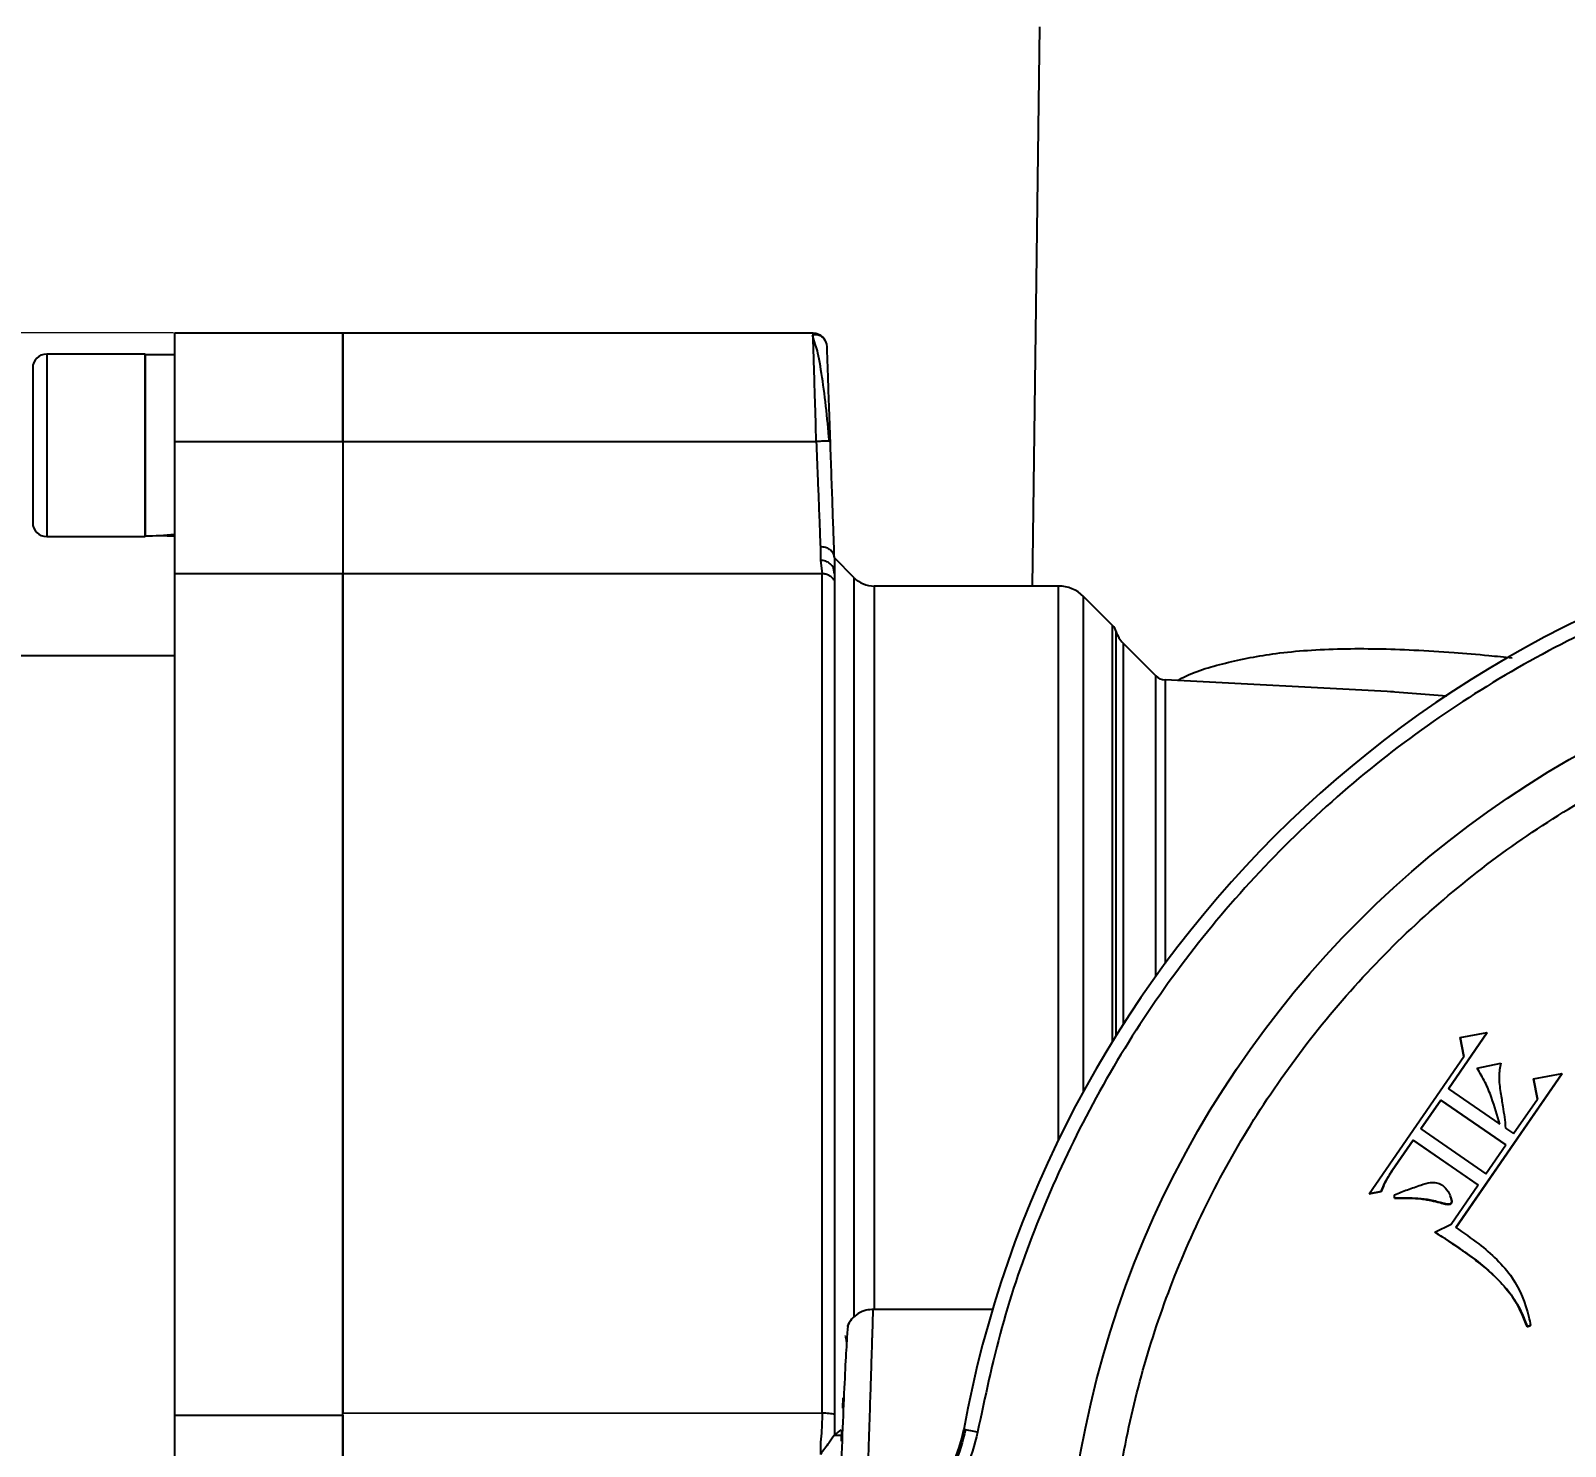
# Model space of a CAD drawing. Header units: millimetres. Extents: x 2223 to 4172, y 741 to 2119.
# Drawn here: x 3426.4 to 3535.7, y 1869 to 1969.8 of the extents above; entities that cross this region are included whole.
import ezdxf

# ---------------------------------------------------------------- set-up
doc = ezdxf.new("R2010")
doc.units = ezdxf.units.MM
doc.layers.add('AM_5', color=3, linetype='Continuous', lineweight=25)
doc.styles.add('SLDTEXTSTYLE1', font='txt.shx', dxfattribs={"width": 0.7, "bigfont": 'gbcbig.shx'})
doc.dimstyles.new('SLDDIMSTYLE12$0', dxfattribs={"dimtxt": 12, "dimasz": 10, "dimexe": 0, "dimexo": 0.0625, "dimgap": 0.875, "dimtad": 1, "dimdec": 1, "dimlfac": 1.8, "dimrnd": 1e-09, "dimzin": 12, "dimdsep": 46, "dimtxsty": 'SLDTEXTSTYLE1', "dimcen": 0.09, "dimdle": 8.16, "dimclrd": 3, "dimclre": 3, "dimadec": 0, "dimazin": 3, "dimtfac": 1, "dimtdec": 1, "dimtofl": 0, "dimtmove": 0, "dimatfit": 3, "dimfxl": 0, "dimfrac": 2, "dimtolj": 1, "dimlwd": 5, "dimlwe": 5, "dimarcsym": 0})

# ---------------------------------------------------------------- blocks, each defined once
blk = doc.blocks.new('*D30')
at = {"layer": 'AM_5', "color": 3, "lineweight": 5, "transparency": 16777216}
blk.add_line((3436.6, 1948.25), (3267.39, 1948.25), dxfattribs=at)
at = {"layer": 'AM_5', "color": 3, "linetype": 'Continuous', "lineweight": 5, "transparency": 16777216}
for p, q in [((3267.39, 1938.25), (3267.39, 1772.25)), ((3436.6, 1762.25), (3267.39, 1762.25))]:
    blk.add_line(p, q, dxfattribs=at)
at = {"layer": 'AM_5', "color": 3, "transparency": 16777216}
for points in [[(3265.72, 1938.25), (3269.05, 1938.25), (3267.39, 1948.25)], [(3265.72, 1772.25), (3269.05, 1772.25), (3267.39, 1762.25)]]:
    blk.add_solid(points, dxfattribs=at)
at = {"layer": 'Defpoints', "color": 0, "transparency": 16777216}
for p in [(3436.66, 1948.25), (3267.39, 1762.25), (3436.66, 1762.25)]:
    blk.add_point(p, dxfattribs=at)
at = {"layer": 'AM_5', "color": 0, "transparency": 16777216, "insert": (3260.51, 1855.25), "char_height": 12, "attachment_point": 5, "rotation": 90, "style": 'SLDTEXTSTYLE1'}
blk.add_mtext('\\A1;186', dxfattribs=at)

msp = doc.modelspace()

# ---------------------------------------------------------------- linework, layer by layer
at = {"color": 7, "linetype": 'Continuous', "lineweight": 25}
for p, q in [((3498.263, 1970.062), (3497.741, 1930.226)), ((3448.663, 1948.247), (3436.663, 1948.247)), ((3436.663, 1948.247), (3436.663, 1940.527)), ((3448.663, 1940.527), (3448.663, 1948.247)), ((3482.139, 1948.226), (3448.663, 1948.227)), ((3482.328, 1947.389), (3482.101, 1948.086)), ((3434.563, 1946.747), (3427.563, 1946.747)), ((3427.563, 1946.747), (3427.563, 1940.247)), ((3434.563, 1946.747), (3434.563, 1940.247)), ((3436.663, 1946.687), (3434.563, 1946.687)), ((3434.563, 1933.807), (3434.563, 1946.687)), ((3427.563, 1940.247), (3427.563, 1933.747)), ((3434.563, 1940.247), (3434.563, 1933.747)), ((3436.663, 1940.527), (3448.663, 1940.527)), ((3436.663, 1940.527), (3436.663, 1931.091)), ((3448.663, 1940.527), (3448.663, 1931.091)), ((3448.663, 1940.524), (3482.374, 1940.524)), ((3427.563, 1933.747), (3434.563, 1933.747)), ((3482.663, 1932.064), (3482.797, 1931.105)), ((3483.664, 1931.106), (3483.594, 1931.503)), ((3483.663, 1932.243), (3483.663, 1931.181)), ((3485.077, 1930.812), (3483.663, 1932.227)), ((3448.663, 1931.091), (3436.663, 1931.091)), ((3482.797, 1931.105), (3448.663, 1931.105)), ((3483.663, 1931.181), (3483.663, 1930.615)), ((3499.627, 1930.226), (3486.491, 1930.227)), ((3503.476, 1927.413), (3501.395, 1929.494)), ((3503.726, 1898.204), (3503.726, 1926.997)), ((3506.557, 1923.832), (3504.225, 1926.164)), ((3504.225, 1926.164), (3504.225, 1898.993)), ((3436.663, 1925.247), (3295.663, 1925.248)), ((3506.557, 1902.433), (3506.557, 1923.832)), ((3523.487, 1922.687), (3507.212, 1923.54)), ((3507.212, 1923.54), (3507.212, 1903.334)), ((3527.28, 1922.385), (3523.274, 1922.698)), ((3530.165, 1898.423), (3527.407, 1894.424)), ((3527.408, 1894.423), (3530.165, 1898.421)), ((3528.234, 1898.068), (3530.165, 1898.423)), ((3528.485, 1896.717), (3528.234, 1898.068)), ((3528.234, 1898.068), (3528.234, 1898.066)), ((3528.234, 1898.066), (3528.485, 1896.717)), ((3530.165, 1898.423), (3530.165, 1898.421)), ((3521.743, 1886.944), (3528.485, 1896.717)), ((3535.492, 1895.505), (3527.923, 1884.532)), ((3527.923, 1884.53), (3535.492, 1895.503)), ((3529.433, 1895.893), (3531.118, 1896.25)), ((3533.466, 1895.135), (3535.492, 1895.505)), ((3535.492, 1895.505), (3535.492, 1895.503)), ((3527.407, 1894.424), (3531.064, 1891.901)), ((3533.733, 1893.684), (3533.466, 1895.135)), ((3533.466, 1895.135), (3533.466, 1895.133)), ((3533.466, 1895.133), (3533.733, 1893.684)), ((3526.855, 1893.622), (3525.437, 1891.565)), ((3525.438, 1891.564), (3526.855, 1893.62)), ((3531.485, 1890.427), (3526.855, 1893.622)), ((3526.855, 1893.62), (3526.855, 1893.622)), ((3526.855, 1893.62), (3531.484, 1890.426)), ((3532.038, 1891.228), (3533.733, 1893.684)), ((3525.437, 1891.565), (3530.068, 1888.37)), ((3531.465, 1891.624), (3532.038, 1891.228)), ((3524.884, 1890.766), (3523.384, 1888.593)), ((3523.384, 1888.591), (3524.884, 1890.764)), ((3529.515, 1887.571), (3524.884, 1890.766)), ((3524.884, 1890.766), (3524.884, 1890.764)), ((3524.884, 1890.764), (3529.514, 1887.57)), ((3530.068, 1888.37), (3531.485, 1890.427)), ((3523.384, 1888.593), (3523.384, 1888.591)), ((3522.611, 1887.103), (3521.743, 1886.944)), ((3521.743, 1886.942), (3522.611, 1887.101)), ((3521.743, 1886.944), (3521.743, 1886.942)), ((3522.611, 1887.103), (3522.611, 1887.101)), ((3523.549, 1886.626), (3523.551, 1886.875)), ((3527.531, 1886.767), (3527.531, 1886.769)), ((3527.581, 1884.769), (3529.515, 1887.571)), ((3526.798, 1886.323), (3526.798, 1886.321)), ((3527.607, 1886.269), (3527.607, 1886.271)), ((3526.436, 1884.211), (3527.581, 1884.769)), ((3494.924, 1878.705), (3486.407, 1878.705)), ((3533.245, 1877.574), (3533.014, 1877.482)), ((3533.014, 1877.48), (3533.245, 1877.572)), ((3533.014, 1877.482), (3533.014, 1877.48)), ((3533.245, 1877.574), (3533.245, 1877.572)), ((3484.256, 1872.413), (3484.23, 1871.666)), ((3484.256, 1872.422), (3484.256, 1872.413)), ((3448.663, 1871.333), (3482.797, 1871.322)), ((3483.663, 1871.218), (3483.663, 1869.762)), ((3436.663, 1871.18), (3448.663, 1871.18)), ((3436.663, 1871.18), (3436.663, 1863.242)), ((3448.663, 1871.18), (3448.663, 1863.592)), ((3483.663, 1869.762), (3484.141, 1870.126)), ((3484.176, 1870.113), (3484.148, 1869.319)), ((3484.176, 1870.127), (3484.176, 1870.113)), ((3483.647, 1869.734), (3483.663, 1869.762)), ((3484.163, 1869.734), (3483.647, 1869.734))]:
    msp.add_line(p, q, dxfattribs=at)
at = {"color": 7, "linetype": 'Continuous', "lineweight": 25, "flags": 128}
for points in [[(3482.663, 1933.02), (3482.663, 1932.887), (3482.663, 1932.757), (3482.663, 1932.632), (3482.663, 1932.51), (3482.663, 1932.392), (3482.663, 1932.279), (3482.663, 1932.169), (3482.663, 1932.064)], [(3436.663, 1931.091), (3436.663, 1929.833), (3436.663, 1928.229), (3436.663, 1926.287), (3436.663, 1924.017), (3436.663, 1921.428), (3436.663, 1918.533), (3436.663, 1915.346), (3436.663, 1911.88), (3436.663, 1908.152), (3436.663, 1904.179), (3436.663, 1899.98), (3436.663, 1895.574), (3436.663, 1890.981), (3436.663, 1886.223), (3436.663, 1881.322), (3436.663, 1876.299), (3436.663, 1871.18)], [(3448.663, 1871.18), (3448.663, 1876.299), (3448.663, 1881.321), (3448.663, 1886.223), (3448.663, 1890.981), (3448.663, 1895.574), (3448.663, 1899.98), (3448.663, 1904.179), (3448.663, 1908.152), (3448.663, 1911.88), (3448.663, 1915.346), (3448.663, 1918.533), (3448.663, 1921.428), (3448.663, 1924.017), (3448.663, 1926.287), (3448.663, 1928.229), (3448.663, 1929.832), (3448.663, 1931.091)], [(3482.797, 1871.322), (3482.797, 1876.439), (3482.797, 1881.457), (3482.797, 1886.355), (3482.797, 1891.108), (3482.797, 1895.695), (3482.797, 1900.095), (3482.797, 1904.287), (3482.797, 1908.253), (3482.797, 1911.973), (3482.797, 1915.43), (3482.797, 1918.609), (3482.797, 1921.494), (3482.797, 1924.073), (3482.797, 1926.333), (3482.797, 1928.264), (3482.797, 1929.857), (3482.797, 1931.105)], [(3483.663, 1930.615), (3483.663, 1929.376), (3483.663, 1927.793), (3483.663, 1925.874), (3483.663, 1923.629), (3483.663, 1921.066), (3483.663, 1918.2), (3483.663, 1915.041), (3483.663, 1911.606), (3483.663, 1907.911), (3483.663, 1903.971), (3483.663, 1899.806), (3483.663, 1895.434), (3483.663, 1890.876), (3483.663, 1886.154), (3483.663, 1881.288), (3483.663, 1876.302), (3483.663, 1871.218)], [(3485.077, 1878.205), (3485.077, 1880.887), (3485.077, 1885.675), (3485.077, 1890.32), (3485.077, 1894.803), (3485.077, 1899.101), (3485.077, 1903.195), (3485.077, 1907.066), (3485.077, 1910.695), (3485.077, 1914.067), (3485.077, 1917.164), (3485.077, 1919.974), (3485.077, 1922.482), (3485.077, 1924.677), (3485.077, 1926.549), (3485.077, 1928.09), (3485.077, 1929.291), (3485.077, 1930.147), (3485.077, 1930.655), (3485.077, 1930.812)], [(3486.491, 1930.227), (3486.491, 1930.182), (3486.491, 1929.831), (3486.491, 1929.131), (3486.491, 1928.085), (3486.491, 1926.698), (3486.491, 1924.977), (3486.491, 1922.93), (3486.491, 1920.567), (3486.491, 1917.898), (3486.491, 1914.935), (3486.491, 1911.694), (3486.491, 1908.189), (3486.491, 1904.435), (3486.491, 1900.452), (3486.491, 1896.258), (3486.491, 1891.871), (3486.491, 1887.313), (3486.491, 1882.605), (3486.491, 1878.705)], [(3499.627, 1890.793), (3499.627, 1891.12), (3499.627, 1895.548), (3499.627, 1899.787), (3499.627, 1903.816), (3499.627, 1907.617), (3499.627, 1911.171), (3499.627, 1914.463), (3499.627, 1917.476), (3499.627, 1920.196), (3499.627, 1922.611), (3499.627, 1924.709), (3499.627, 1926.48), (3499.627, 1927.917), (3499.627, 1929.012), (3499.627, 1929.759), (3499.627, 1930.157), (3499.627, 1930.226)], [(3501.395, 1894.219), (3501.395, 1897.293), (3501.395, 1901.487), (3501.395, 1905.453), (3501.395, 1909.171), (3501.395, 1912.622), (3501.395, 1915.79), (3501.395, 1918.659), (3501.395, 1921.215), (3501.395, 1923.445), (3501.395, 1925.338), (3501.395, 1926.885), (3501.395, 1928.079), (3501.395, 1928.912), (3501.395, 1929.382), (3501.395, 1929.494)], [(3503.476, 1897.801), (3503.476, 1900.806), (3503.476, 1904.644), (3503.476, 1908.235), (3503.476, 1911.562), (3503.476, 1914.608), (3503.476, 1917.358), (3503.476, 1919.797), (3503.476, 1921.915), (3503.476, 1923.699), (3503.476, 1925.142), (3503.476, 1926.236), (3503.476, 1926.975), (3503.476, 1927.357), (3503.476, 1927.413)]]:
    msp.add_lwpolyline(points, dxfattribs=at)
at = {"color": 7, "linetype": 'Continuous', "lineweight": 25}
msp.add_circle((3571.585, 1855.837), 71.5, dxfattribs=at)
for centre, radius, start, end in [((3482.139, 1947.226), 1, 1.99976, 89.99975), ((3427.563, 1945.747), 1, 89.99969, 179.99969), ((3427.563, 1934.747), 1, 179.99969, 269.99969), ((3571.585, 1855.835), 80, 100.30604, 169.69383), ((3486.491, 1932.227), 2, 224.99969, 269.99969), ((3499.627, 1927.726), 2.5, 44.99977, 89.99969), ((3502.769, 1926.706), 1, 16.90237, 44.99987), ((3505.64, 1927.578), 2, 196.90236, 224.99969), ((3507.264, 1924.539), 1, 224.99969, 266.99945), ((3483.037, 1871.937), 10, 290.58663, 349.69385), ((3472.379, 1753.239), 118.693, 79.57321, 80.05575)]:
    msp.add_arc(centre, radius, start, end, dxfattribs=at)
for centre, start_param, end_param in [((3434.563, 1940.247), 4.712389, 4.9017857), ((3436.663, 1940.247), 4.6181163, 4.712389)]:
    msp.add_ellipse(centre, major_axis=(11.154, 0), ratio=0.5773503, start_param=start_param, end_param=end_param, dxfattribs=at)
for points in [[(3448.663, 1948.227), (3448.663, 1948.114), (3448.663, 1947.889), (3448.663, 1946.122), (3448.663, 1943.584), (3448.663, 1941.544), (3448.663, 1940.524)], [(3448.663, 1940.524), (3448.663, 1939.421), (3448.663, 1937.214), (3448.663, 1934.336), (3448.663, 1932.096), (3448.663, 1931.435), (3448.663, 1931.105)], [(3483.663, 1931.181), (3483.648, 1931.297), (3483.618, 1931.528), (3483.387, 1931.82), (3483.056, 1932.024), (3482.794, 1932.051), (3482.663, 1932.064)], [(3448.663, 1931.105), (3448.663, 1930.531), (3448.663, 1929.382), (3448.663, 1926.781), (3448.663, 1923.567), (3448.663, 1919.705), (3448.663, 1915.248), (3448.663, 1910.233), (3448.663, 1904.708), (3448.663, 1898.724), (3448.663, 1892.336), (3448.663, 1885.602), (3448.663, 1878.596), (3448.663, 1873.754), (3448.663, 1871.333)], [(3483.663, 1930.615), (3483.614, 1930.686), (3483.515, 1930.828), (3483.302, 1930.982), (3483.059, 1931.086), (3482.884, 1931.098), (3482.797, 1931.105)], [(3448.663, 1863.404), (3448.663, 1863.548), (3448.663, 1863.835), (3448.663, 1865.61), (3448.663, 1868.143), (3448.663, 1870.269), (3448.663, 1871.333)], [(3483.663, 1871.218), (3483.613, 1871.233), (3483.514, 1871.263), (3483.302, 1871.296), (3483.059, 1871.318), (3482.884, 1871.32), (3482.797, 1871.322)], [(3493.009, 1870.155), (3492.787, 1869.316), (3492.344, 1867.637), (3490.884, 1865.455), (3488.971, 1863.656), (3487.389, 1862.942), (3486.598, 1862.585)]]:
    msp.add_open_spline(points, degree=3, dxfattribs=at)
for points, knots in [([(3483.022, 1947.678), (3482.981, 1947.75), (3482.889, 1947.913), (3482.656, 1948.069), (3482.377, 1948.143), (3482.193, 1948.103), (3482.101, 1948.083)], [0, 0, 0, 0, 0.2110006, 0.4756494, 0.740464, 1, 1, 1, 1]), ([(3482.374, 1940.524), (3482.344, 1941.527), (3482.291, 1943.28), (3482.228, 1945.311), (3482.187, 1946.67), (3482.159, 1947.574), (3482.142, 1948.128), (3482.14, 1948.194), (3482.139, 1948.226)], [0, 0, 0, 0, 0.2452809, 0.4288993, 0.5790518, 0.7242842, 0.8645993, 1, 1, 1, 1]), ([(3483.302, 1940.533), (3483.226, 1941.385), (3483.071, 1943.117), (3482.749, 1945.43), (3482.484, 1946.944), (3482.355, 1947.311), (3482.328, 1947.389)], [0, 0, 0, 0, 0.2966354, 0.6024529, 0.914745, 1, 1, 1, 1]), ([(3483.374, 1940.522), (3483.343, 1941.413), (3483.28, 1943.197), (3483.203, 1945.417), (3483.149, 1946.965), (3483.141, 1947.162), (3483.138, 1947.261)], [0, 0, 0, 0, 0.249886, 0.4997488, 0.7497519, 1, 1, 1, 1]), ([(3426.563, 1945.747), (3426.563, 1945.673), (3426.563, 1945.56), (3426.563, 1944.875), (3426.563, 1944.165), (3426.563, 1943.284), (3426.563, 1942.003), (3426.563, 1940.939), (3426.563, 1940.247)], [0, 0, 0, 0, 0.2394568, 0.3683607, 0.5, 0.6316393, 0.7605432, 1, 1, 1, 1]), ([(3426.563, 1940.247), (3426.563, 1939.555), (3426.563, 1938.491), (3426.563, 1937.21), (3426.563, 1936.329), (3426.563, 1935.619), (3426.563, 1934.933), (3426.563, 1934.82), (3426.563, 1934.747)], [0, 0, 0, 0, 0.2394568, 0.3683607, 0.5, 0.6316393, 0.7605432, 1, 1, 1, 1]), ([(3483.374, 1940.522), (3483.36, 1940.526), (3483.34, 1940.532), (3483.215, 1940.537), (3483.086, 1940.538), (3482.926, 1940.537), (3482.693, 1940.534), (3482.5, 1940.528), (3482.374, 1940.524)], [0, 0, 0, 0, 0.239471, 0.3683705, 0.5000015, 0.6316323, 0.7605311, 1, 1, 1, 1]), ([(3482.374, 1940.524), (3482.406, 1939.699), (3482.461, 1938.252), (3482.541, 1936.202), (3482.608, 1934.442), (3482.645, 1933.48), (3482.663, 1933.02)], [0, 0, 0, 0, 0.2851739, 0.500074, 0.7610217, 1, 1, 1, 1]), ([(3483.663, 1932.243), (3483.645, 1932.775), (3483.607, 1933.845), (3483.536, 1935.882), (3483.457, 1938.134), (3483.402, 1939.728), (3483.374, 1940.522)], [0, 0, 0, 0, 0.2485215, 0.4999911, 0.7509557, 1, 1, 1, 1]), ([(3557.452, 1933.563), (3554.956, 1933.036), (3549.918, 1931.974), (3542.541, 1929.435), (3535.299, 1926.166), (3528.32, 1922.103), (3521.717, 1917.292), (3515.623, 1911.799), (3510.131, 1905.706), (3505.319, 1899.103), (3501.257, 1892.124), (3497.987, 1884.882), (3495.449, 1877.505), (3494.386, 1872.467), (3493.86, 1869.971)], [0, 0, 0, 0, 0.0799588, 0.1613715, 0.2441424, 0.3288926, 0.4142166, 0.5, 0.5857784, 0.6711024, 0.7558576, 0.8386237, 0.9200388, 1, 1, 1, 1]), ([(3483.663, 1932.243), (3483.658, 1932.298), (3483.648, 1932.405), (3483.583, 1932.56), (3483.5, 1932.678), (3483.419, 1932.757), (3483.373, 1932.795), (3483.343, 1932.818), (3483.248, 1932.887), (3483.028, 1933.001), (3482.79, 1933.014), (3482.663, 1933.02)], [0, 0, 0, 0, 0.13274928, 0.2587097, 0.38346285, 0.46187539, 0.50802694, 0.51153962, 0.54269826, 0.7552829, 1, 1, 1, 1]), ([(3508.1, 1923.494), (3508.195, 1923.549), (3509.194, 1924.123), (3511.509, 1924.788), (3514.546, 1925.398), (3517.365, 1925.667), (3519.765, 1925.774), (3522.297, 1925.773), (3524.963, 1925.681), (3527.627, 1925.511), (3529.969, 1925.318), (3531.378, 1925.176), (3531.933, 1925.119)], [0, 0, 0, 0, 0.0175251, 0.1841374, 0.3534819, 0.4507624, 0.5518318, 0.6514871, 0.7507207, 0.855208, 0.9429111, 1, 1, 1, 1]), ([(3503.085, 1855.844), (3503.14, 1857.933), (3503.25, 1862.111), (3504.16, 1868.45), (3505.646, 1874.802), (3507.82, 1881.168), (3510.65, 1887.391), (3514.164, 1893.414), (3518.318, 1899.106), (3523.062, 1904.367), (3528.323, 1909.111), (3534.015, 1913.265), (3540.038, 1916.778), (3546.261, 1919.61), (3552.627, 1921.781), (3558.979, 1923.276), (3565.318, 1924.154), (3571.585, 1924.439), (3577.852, 1924.154), (3584.191, 1923.276), (3590.544, 1921.781), (3596.909, 1919.61), (3603.133, 1916.778), (3609.155, 1913.265), (3614.847, 1909.111), (3620.108, 1904.367), (3624.852, 1899.106), (3629.006, 1893.414), (3632.52, 1887.391), (3635.351, 1881.168), (3637.525, 1874.802), (3639.011, 1868.45), (3639.921, 1862.111), (3640.03, 1857.933), (3640.085, 1855.844)], [0, 0, 0, 0, 0.02912361, 0.05824846, 0.08912004, 0.11999406, 0.1519015, 0.18431275, 0.21706879, 0.24999999, 0.2829312, 0.31568724, 0.34809849, 0.38000593, 0.41087751, 0.44175153, 0.47087453, 0.49999999, 0.52912299, 0.55824846, 0.58912004, 0.61999406, 0.6519015, 0.68431275, 0.71706879, 0.74999999, 0.7829312, 0.81568724, 0.84809849, 0.88000593, 0.91087751, 0.94175153, 0.97087515, 1, 1, 1, 1]), ([(3531.064, 1891.901), (3530.871, 1892.54), (3530.567, 1893.546), (3530.046, 1894.897), (3529.638, 1895.559), (3529.433, 1895.893)], [0, 0, 0, 0, 0.4622699, 0.7292654, 1, 1, 1, 1]), ([(3531.118, 1896.25), (3531.062, 1895.936), (3530.972, 1895.431), (3531.025, 1894.726), (3531.075, 1894.343), (3531.1, 1894.151)], [0, 0, 0, 0, 0.4510454, 0.7247717, 1, 1, 1, 1]), ([(3531.1, 1894.151), (3531.159, 1893.823), (3531.263, 1893.24), (3531.386, 1892.397), (3531.439, 1891.882), (3531.465, 1891.624)], [0, 0, 0, 0, 0.3914898, 0.6955835, 1, 1, 1, 1]), ([(3523.384, 1888.593), (3523.293, 1888.454), (3523.111, 1888.175), (3522.837, 1887.684), (3522.694, 1887.316), (3522.611, 1887.103)], [0, 0, 0, 0, 0.2971536, 0.5945312, 1, 1, 1, 1]), ([(3522.611, 1887.101), (3522.671, 1887.257), (3522.789, 1887.569), (3523.045, 1888.07), (3523.26, 1888.4), (3523.384, 1888.591)], [0, 0, 0, 0, 0.2971762, 0.5946304, 1, 1, 1, 1]), ([(3523.551, 1886.875), (3523.861, 1886.999), (3524.481, 1887.247), (3525.338, 1887.53), (3526.021, 1887.779), (3526.538, 1887.735), (3526.821, 1887.646), (3526.952, 1887.564), (3526.97, 1887.553)], [0, 0, 0, 0, 0.2778733, 0.555831, 0.7571621, 0.8707407, 0.982618, 1, 1, 1, 1]), ([(3526.798, 1886.323), (3526.502, 1886.401), (3525.91, 1886.558), (3524.816, 1886.639), (3524.03, 1886.631), (3523.549, 1886.626)], [0, 0, 0, 0, 0.2800426, 0.5593015, 1, 1, 1, 1]), ([(3523.549, 1886.624), (3523.882, 1886.628), (3524.548, 1886.638), (3525.644, 1886.599), (3526.384, 1886.42), (3526.798, 1886.321)], [0, 0, 0, 0, 0.3052726, 0.6107465, 1, 1, 1, 1]), ([(3526.97, 1887.553), (3527.12, 1887.413), (3527.374, 1887.176), (3527.535, 1886.78), (3527.607, 1886.532), (3527.644, 1886.377), (3527.618, 1886.303), (3527.607, 1886.271)], [0, 0, 0, 0, 0.4076992, 0.6900828, 0.8437541, 0.9341612, 1, 1, 1, 1]), ([(3527.607, 1886.269), (3527.618, 1886.305), (3527.651, 1886.412), (3527.595, 1886.584), (3527.546, 1886.709), (3527.524, 1886.764)], [0, 0, 0, 0, 0.2145946, 0.6465803, 1, 1, 1, 1]), ([(3527.607, 1886.271), (3527.589, 1886.254), (3527.553, 1886.219), (3527.428, 1886.187), (3527.249, 1886.202), (3527.023, 1886.255), (3526.873, 1886.3), (3526.798, 1886.323)], [0, 0, 0, 0, 0.08760568, 0.17563974, 0.44506263, 0.72129423, 1, 1, 1, 1]), ([(3526.798, 1886.321), (3526.873, 1886.298), (3527.023, 1886.252), (3527.252, 1886.2), (3527.436, 1886.183), (3527.56, 1886.22), (3527.592, 1886.254), (3527.607, 1886.269)], [0, 0, 0, 0, 0.2779118, 0.55610172, 0.83547916, 0.9259082, 1, 1, 1, 1]), ([(3527.923, 1884.532), (3528.474, 1884.156), (3529.492, 1883.459), (3530.861, 1882.289), (3532.281, 1880.664), (3532.97, 1878.964), (3533.206, 1877.772), (3533.245, 1877.574)], [0, 0, 0, 0, 0.2213716, 0.4092764, 0.5964037, 0.9332213, 1, 1, 1, 1]), ([(3533.014, 1877.482), (3532.758, 1878.105), (3532.138, 1879.614), (3529.879, 1881.976), (3527.759, 1883.353), (3526.436, 1884.211)], [0, 0, 0, 0, 0.2094523, 0.5068834, 1, 1, 1, 1]), ([(3526.436, 1884.209), (3526.996, 1883.848), (3528.422, 1882.929), (3530.623, 1881.296), (3532.3, 1879.312), (3532.847, 1877.909), (3533.014, 1877.48)], [0, 0, 0, 0, 0.2084819, 0.5302845, 0.8564654, 1, 1, 1, 1]), ([(3486.473, 1878.704), (3486.286, 1878.695), (3485.899, 1878.676), (3485.345, 1878.431), (3484.862, 1878.036), (3484.666, 1877.67), (3484.569, 1877.489)], [0, 0, 0, 0, 0.2341083, 0.485653, 0.7448761, 1, 1, 1, 1]), ([(3486.407, 1878.705), (3486.406, 1878.654), (3486.402, 1878.552), (3486.377, 1877.782), (3486.345, 1876.771), (3486.309, 1875.642), (3486.261, 1874.136), (3486.196, 1872.128), (3486.11, 1869.468), (3486.008, 1866.253), (3485.93, 1863.787), (3485.889, 1862.512)], [0, 0, 0, 0, 0.1217334, 0.2456529, 0.3295313, 0.4143849, 0.5002146, 0.6112196, 0.7315209, 0.8611156, 1, 1, 1, 1]), ([(3484.693, 1877.587), (3484.68, 1877.623), (3484.638, 1877.735), (3484.556, 1876.807), (3484.444, 1874.91), (3484.315, 1872.076), (3484.17, 1868.504), (3484.024, 1864.657), (3483.925, 1861.918), (3483.881, 1860.706)], [0, 0, 0, 0, 0.0766683, 0.2378832, 0.398102, 0.5574825, 0.7161906, 0.8743952, 1, 1, 1, 1]), ([(3484.428, 1876.793), (3484.432, 1876.81), (3484.444, 1876.872), (3484.493, 1876.547), (3484.528, 1876.311)], [0, 0, 0, 0, 0.272533, 1, 1, 1, 1]), ([(3482.797, 1871.322), (3482.785, 1870.92), (3482.764, 1870.213), (3482.687, 1869.376), (3482.66, 1868.8), (3482.666, 1868.515), (3482.669, 1868.385)], [0, 0, 0, 0, 0.39272652, 0.69002655, 0.85917042, 1, 1, 1, 1]), ([(3483.647, 1869.734), (3483.523, 1869.562), (3483.244, 1869.175), (3482.874, 1868.668), (3482.669, 1868.385)], [0, 0, 0, 0, 0.4434973, 1, 1, 1, 1]), ([(3493.86, 1869.971), (3493.626, 1869.068), (3493.151, 1867.231), (3491.567, 1864.818), (3489.475, 1862.828), (3487.752, 1862.032), (3486.905, 1861.642)], [0, 0, 0, 0, 0.24579633, 0.5, 0.75420367, 1, 1, 1, 1])]:
    msp.add_open_spline(points, degree=3, knots=knots, dxfattribs=at)

# ---------------------------------------------------------------- dimensions: what is measured, and where the dimension line sits
at = {"layer": 'AM_5'}
dim = msp.add_linear_dim(base=(3267.388, 1762.247), p1=(3436.663, 1948.247), p2=(3436.662, 1762.247), angle=90, dimstyle='SLDDIMSTYLE12$0', override={"dimlfac": 1, "dimpost": ''}, dxfattribs=at)
dim.commit()
dim.dimension.update_dxf_attribs({"geometry": '*D30', "text_midpoint": (3260.513, 1855.247)})

doc.saveas('drawing.dxf')
